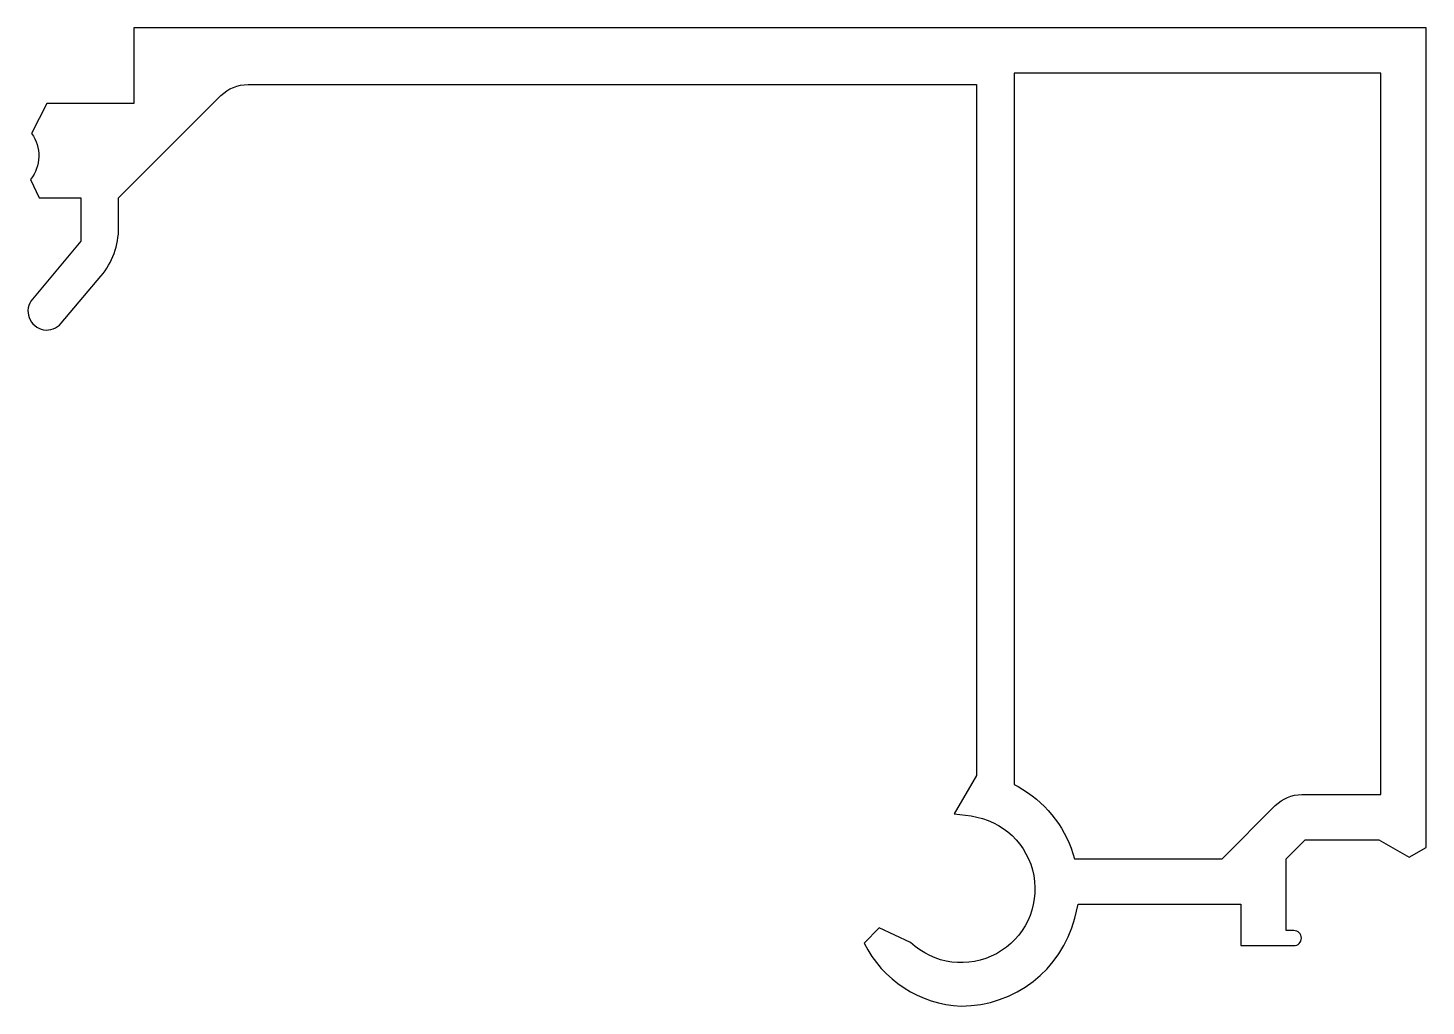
# Model space of a CAD drawing. Header units: millimetres. Extents: x -37 to 0, y -3.9 to 22.
import ezdxf

# ---------------------------------------------------------------- set-up
doc = ezdxf.new("R2010")
doc.units = ezdxf.units.MM

msp = doc.modelspace()

# ---------------------------------------------------------------- linework, layer by layer
for points in [[(0, 22), (-34.2, 22), (-34.2, 20), (-36.5, 20), (-36.904, 19.205, -0.339409), (-36.934, 17.988), (-36.7, 17.5), (-35.6, 17.5), (-35.6, 16.35), (-36.883, 14.821, 1), (-36.117, 14.179), (-35.068, 15.429, 0.176327), (-34.6, 16.714), (-34.6, 17.5), (-31.893, 20.207, -0.201449), (-31.176, 20.5), (-11.9, 20.5), (-11.9, 2.203), (-12.484, 1.192), (-12.04, 1.133, -1.373176), (-13.64, -2.217), (-14.473, -1.828), (-14.869, -2.233, 0.274409), (-12.3, -3.9, 0.341999), (-9.298, -1.575), (-9.202, -1.2), (-4.9, -1.2), (-4.9, -2.3), (-3.5, -2.3, 1), (-3.5, -1.9), (-3.7, -1.9), (-3.7, 0), (-3.2, 0.5), (-1.246, 0.5), (-0.45, 0.04), (0, 0.3), (0, 22, 0.414214)], [(-9.346, 0.139), (-9.301, 0), (-5.397, 0), (-3.99, 1.407, -0.198912), (-3.283, 1.7), (-1.2, 1.7), (-1.2, 20.8), (-10.9, 20.8), (-10.9, 1.968), (-10.797, 1.911, -0.191474), (-9.346, 0.139)]]:
    msp.add_lwpolyline(points, format="xyb", close=True)

doc.saveas('drawing.dxf')
